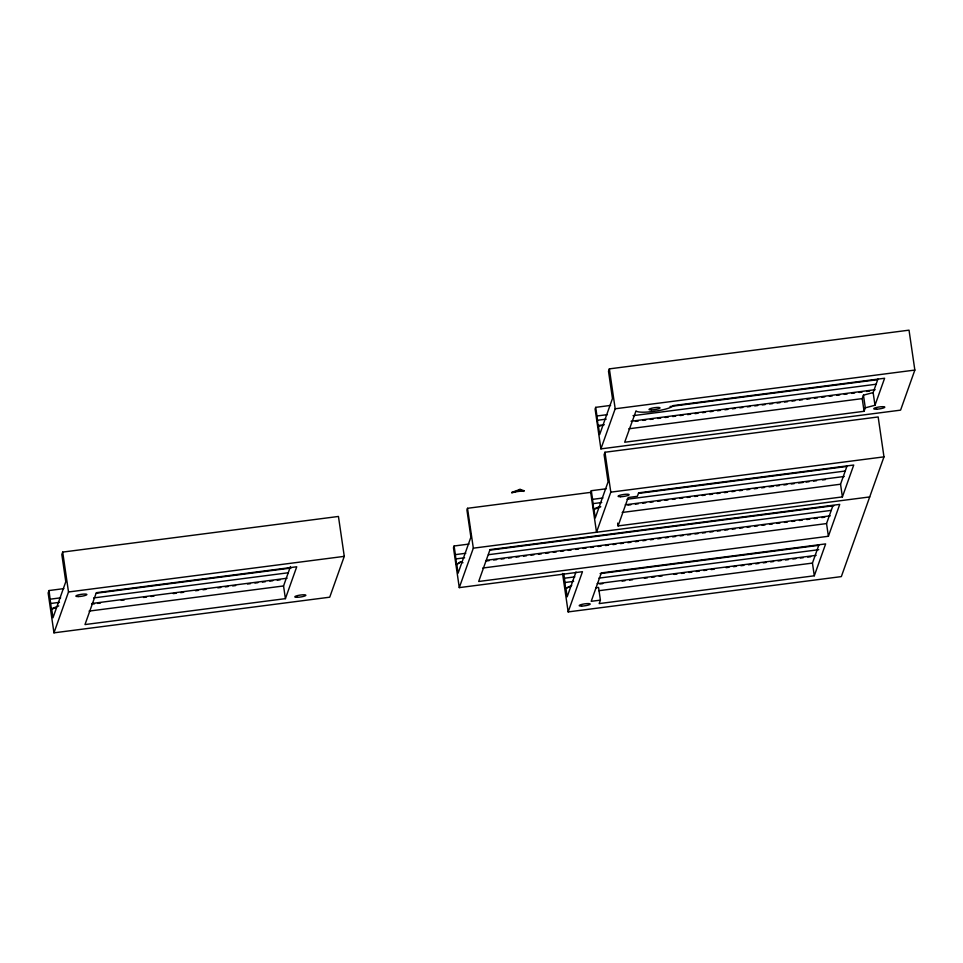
<?xml version="1.0" encoding="UTF-8"?>
<svg xmlns="http://www.w3.org/2000/svg" width="963" height="963" viewBox="0 0 963 963"><rect width="100%" height="100%" fill="white"/><g stroke="black" fill="none" stroke-linecap="round" stroke-linejoin="round"><path stroke-width="1.44" d="M63.871 588.622L49.017 590.548L48.15 592.967L53.964 632.835L329.731 597.192L344.273 556.361L338.446 516.457L62.691 552.088L61.825 554.507L65.797 581.712L52.977 617.752L51.653 608.688L58.743 605.92M51.653 608.688L51.412 609.374L49.017 590.548M53.964 632.835L68.505 591.98L62.691 552.088M285.409 598.649L296.736 566.774L96.324 592.69L84.985 624.566L285.409 598.649L283.555 585.949L290.453 566.545M606.148 488.795L591.294 490.709L590.704 492.37L467.512 508.295L466.923 509.957L470.895 537.161L458.075 573.202L456.751 564.125L460.699 561.85L462.974 562.741M460.699 561.85L456.51 564.824L456.751 564.125M599.853 506.55L593.942 508.849L595.266 517.913L608.074 481.885L604.114 454.68L604.969 452.249L878.16 416.955L883.974 456.859L841.337 576.608L568.158 611.914L582.471 571.697L459.279 587.623L473.327 548.176L467.512 508.295M512.075 492.274L511.835 492.972L519.839 490.083L523.788 491.419L524.028 490.733L520.092 489.385L512.075 492.274L524.028 490.733M518.925 490.203L519.165 489.505M519.839 490.083L520.092 489.385M610.602 405.411L595.688 407.349L595.098 408.998L600.912 448.878L900.586 410.142L914.85 370.069L909.024 330.165L609.362 368.877L608.508 371.309L612.468 398.513L599.66 434.554L598.336 425.477L604.283 424.707M601.068 425.79L598.083 426.176L598.336 425.477M600.912 448.878L615.188 408.781L609.362 368.877M570.325 586.575L565.594 588.417L571.745 585.42M600.78 506.779L593.69 509.547L593.942 508.849M575.994 571.962L567.171 596.795L565.847 587.719M604.969 452.249L610.795 492.153L596.518 532.238L590.704 492.37M618.077 525.918L628.189 497.51L637.374 496.318L638.613 492.851L853.736 465.033L842.396 496.908L618.077 525.918L617.668 523.102M600.406 600.142L599.179 603.596L814.301 575.79L825.64 543.902L601.321 572.913L591.21 601.321L600.406 600.142L598.553 587.442L595.928 587.779M864.076 411.297L865.304 407.831L874.994 405.254L884.612 378.254L673.161 405.592A18.803 3.298 -8.3 0 1 654.575 411.285A18.803 3.298 -8.3 0 1 636.049 410.816L624.686 442.234L864.076 411.297L862.222 398.622L863.45 395.155L873.14 392.579L877.943 379.061M814.301 575.79L812.447 563.09L818.851 545.07M828.397 536.271L839.736 504.383L490.023 549.608L478.683 581.483L828.397 536.271L826.543 523.571L832.959 505.551M842.396 496.908L840.543 484.22L846.959 466.2M469.017 544.071L454.103 545.997L453.465 547.742L459.279 587.623M52.592 608.917L56.143 607.533M615.188 408.781L914.85 370.069M598.083 426.176L596.952 415.98L607.388 414.632M670.043 406.53L877.401 379.711M597.229 420.301L606.184 419.146M633.028 415.667L876.198 384.225M631.078 421.252L875.138 389.69M635.387 421.349L638.361 420.963M642.839 420.386L645.824 420M650.302 419.423L653.287 419.037M657.765 418.46L660.738 418.074M665.216 417.497L668.202 417.111M672.68 416.534L675.665 416.148M680.131 415.571L683.116 415.173M687.594 414.596L690.579 414.21M695.057 413.633L698.043 413.247M702.509 412.67L705.494 412.284M709.972 411.707L712.957 411.321M717.435 410.744L720.42 410.358M724.886 409.781L727.872 409.395M732.349 408.818L735.335 408.432M739.813 407.855L742.786 407.457M747.264 406.88L750.249 406.494M754.727 405.917L757.712 405.531M762.19 404.954L765.164 404.568M769.642 403.991L772.627 403.605M777.105 403.028L780.09 402.642M784.556 402.065L787.541 401.679M792.019 401.102L795.005 400.716M799.483 400.139L802.468 399.741M806.934 399.164L809.919 398.778M814.397 398.201L817.382 397.815M821.86 397.238L824.834 396.852M829.312 396.275L832.297 395.889M836.775 395.312L839.76 394.926M844.238 394.349L847.211 393.963M851.689 393.386L854.675 393M859.152 392.423L862.138 392.025M866.604 391.447L869.589 391.062M628.779 428.8L862.222 398.622M610.795 492.153L883.974 456.859M593.69 509.547L592.558 499.352L602.946 498.003M638.601 493.393L846.573 466.501M592.835 503.661L601.743 502.517M626.997 499.243L845.37 471.015M625.252 504.805L844.25 476.48M627.924 505.118L630.885 504.732M635.351 504.155L638.313 503.769M642.766 503.192L645.74 502.806M650.194 502.241L653.167 501.855M657.621 501.278L660.594 500.892M665.048 500.315L668.021 499.929M672.475 499.352L675.448 498.966M679.902 498.401L682.863 498.015M687.329 497.438L690.29 497.052M694.744 496.475L697.718 496.089M702.171 495.512L705.145 495.126M709.599 494.561L712.572 494.175M717.026 493.598L719.999 493.212M724.453 492.635L727.426 492.249M731.88 491.672L734.841 491.286M739.307 490.709L742.268 490.336M746.722 489.758L749.696 489.373M754.149 488.795L757.123 488.41M761.577 487.832L764.55 487.447M769.004 486.869L773.458 486.303M776.431 485.918L779.404 485.533M783.858 484.955L786.819 484.57M791.273 483.992L794.246 483.607M798.7 483.029L803.154 482.451M806.127 482.078L809.101 481.693M813.554 481.115L816.528 480.73M822.462 479.959L825.435 479.574M622.17 512.46L840.543 484.22M68.505 591.98L344.273 556.361M50.269 599.179L60.669 597.83M96.324 593.22L290.922 568.062M473.327 548.176L869.709 496.932M50.558 603.5L59.465 602.344M93.628 597.927L288.226 572.768M456.51 564.824L455.367 554.628L465.803 553.28M489.649 550.198L834.03 505.659M91.918 603.476L287.07 578.245M91.581 604.186L94.543 603.801M97.516 603.416L100.489 603.031M121.278 600.346L124.251 599.961M143.559 597.457L146.52 597.072M150.986 596.506L153.948 596.121M173.256 593.617L176.229 593.232M180.683 592.666L183.656 592.281M195.537 590.74L198.498 590.355M202.964 589.777L205.926 589.392M217.807 587.863L220.78 587.478M225.234 586.9L228.207 586.515M232.661 585.937L235.634 585.552M247.515 584.023L250.476 583.638M254.942 583.06L257.903 582.675M262.357 582.097L265.331 581.712M269.784 581.134L272.758 580.749M277.212 580.183L280.185 579.798M455.643 558.949L464.599 557.794M488.446 554.712L831.334 510.366M89.078 611.096L283.555 585.949M486.435 560.297L830.262 515.831M486.231 560.984L489.216 560.598M493.682 560.021L496.667 559.635M501.145 559.058L504.118 558.672M508.596 558.083L511.582 557.697M516.048 557.12L519.033 556.734M523.511 556.157L526.496 555.771M530.962 555.194L533.947 554.808M538.425 554.231L541.399 553.845M545.877 553.268L548.862 552.882M553.328 552.305L556.313 551.919M560.791 551.342L563.776 550.956M568.242 550.379L571.228 549.993M575.705 549.416L578.679 549.03M583.157 548.453L586.142 548.067M590.608 547.478L593.593 547.092M598.071 546.515L601.056 546.129M605.522 545.552L608.508 545.166M612.986 544.589L615.959 544.203M620.437 543.626L623.422 543.24M627.888 542.663L630.873 542.277M635.351 541.7L638.337 541.314M642.803 540.737L645.788 540.351M650.266 539.774L653.239 539.388M657.717 538.811L660.702 538.425M665.168 537.848L668.153 537.45M672.631 536.873L675.617 536.487M680.083 535.909L683.068 535.524M687.546 534.947L690.519 534.561M694.997 533.984L697.982 533.598M702.448 533.021L705.434 532.635M709.912 532.058L712.897 531.672M717.363 531.095L720.348 530.709M724.826 530.131L727.799 529.746M732.277 529.169L735.263 528.783M739.728 528.206L742.714 527.82M747.192 527.23L750.177 526.845M754.643 526.267L757.628 525.882M762.106 525.304L765.079 524.919M769.557 524.341L772.543 523.956M777.009 523.378L779.994 522.993M784.472 522.415L787.457 522.03M791.923 521.452L794.908 521.067M799.386 520.489L802.36 520.104M806.838 519.526L809.823 519.141M814.289 518.563L817.274 518.178M821.752 517.6L824.737 517.215M482.788 568.026L826.543 523.571M565.594 588.417L564.45 578.221L574.851 576.873M600.105 573.611L818.478 545.371M564.739 582.543L573.647 581.387M598.902 578.125L818.755 549.692M597.156 583.674L816.155 555.35M599.829 583.987L602.79 583.602M622.098 581.11L625.071 580.725M629.525 580.147L632.498 579.762M644.379 578.221L647.341 577.848M651.807 577.27L654.768 576.885M659.222 576.307L662.195 575.922M674.076 574.381L677.049 574.008M681.503 573.43L684.476 573.045M688.93 572.467L691.903 572.082M696.357 571.504L699.319 571.119M703.784 570.541L706.746 570.156M711.2 569.59L714.173 569.205M726.054 567.664L729.027 567.279M733.481 566.701L736.454 566.316M740.908 565.75L743.881 565.365M748.335 564.787L751.296 564.402M755.75 563.824L758.724 563.439M763.178 562.861L766.151 562.476M770.605 561.898L773.578 561.525M778.032 560.947L781.005 560.562M785.459 559.985L788.432 559.599M792.886 559.022L795.859 558.636M800.313 558.059L803.274 557.685M807.728 557.108L810.702 556.722M598.805 590.716L812.447 563.09M873.14 392.579L874.994 405.254M863.45 395.155L865.304 407.831M595.688 407.349L596.952 415.98M591.294 490.709L592.558 499.352M563.824 573.9L564.45 578.221M562.548 573.491L568.158 611.914M454.103 545.997L455.367 554.628M581.628 606.088A5.585 0.975 -8.3 0 0 590.223 604.114A5.585 0.975 -8.3 0 0 582.266 604.295A5.585 0.975 -8.3 0 0 581.628 606.088M620.569 496.727A5.585 0.975 -8.3 0 0 629.164 494.753A5.585 0.975 -8.3 0 0 621.207 494.922A5.585 0.975 -8.3 0 0 620.569 496.727M651.445 409.925A5.585 0.975 -8.3 0 0 660.04 407.963A5.585 0.975 -8.3 0 0 652.083 408.131A5.585 0.975 -8.3 0 0 651.445 409.925M876.655 409.179A5.585 0.975 -8.3 0 0 884.828 407.132A5.585 0.975 -8.3 0 0 876.426 407.493A5.585 0.975 -8.3 0 0 876.655 409.179M78.292 596.554A5.585 0.975 -8.3 0 0 86.887 594.592A5.585 0.975 -8.3 0 0 78.93 594.761A5.585 0.975 -8.3 0 0 78.292 596.554M297.278 597.301A5.585 0.975 -8.3 0 0 305.873 595.327A5.585 0.975 -8.3 0 0 297.916 595.495A5.585 0.975 -8.3 0 0 297.278 597.301"/></g></svg>
